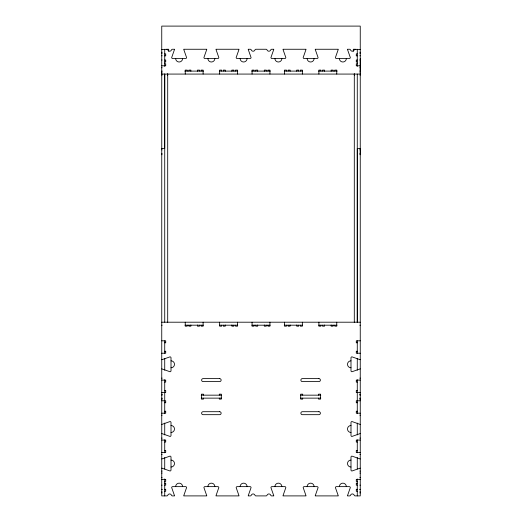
<?xml version="1.0" encoding="UTF-8"?>
<svg xmlns="http://www.w3.org/2000/svg" width="522" height="522" viewBox="0 0 522 522"><rect width="100%" height="100%" fill="white"/><g stroke="black" fill="none" stroke-linecap="round" stroke-linejoin="round"><path stroke-width="0.78" d="M161.748 73.08L161.748 75.064L162.12 75.064M161.748 49.446L168.697 49.257L168.697 51.247M167.699 73.739L167.699 75.064L167.327 75.064M354.301 73.739L354.301 75.064L354.673 75.064M359.88 154.714L360.252 154.714L360.252 26.1L161.748 26.1L161.748 495.9L166.818 495.9A0.992 0.992 0 0 0 167.751 495.241A1.984 1.984 0 0 1 171.497 495.241A0.992 0.992 0 0 0 172.43 495.9L174.524 495.9A0.992 0.992 0 0 0 174.485 495.613L171.686 487.626A0.992 0.992 0 0 1 172.684 486.634L185.584 486.634A0.992 0.992 0 0 1 186.576 487.626L183.783 495.613A0.992 0.992 0 0 0 183.737 495.9L206.764 495.9A0.992 0.992 0 0 0 206.725 495.613L203.932 487.626A0.992 0.992 0 0 1 204.924 486.634L217.824 486.634A0.992 0.992 0 0 1 218.816 487.626L216.023 495.613A0.992 0.992 0 0 0 215.977 495.9L239.004 495.9A0.992 0.992 0 0 0 238.965 495.613L236.172 487.626A0.992 0.992 0 0 1 237.164 486.634L250.064 486.634A0.992 0.992 0 0 1 251.056 487.626L248.263 495.613A0.992 0.992 0 0 0 248.224 495.9L250.312 495.9A0.992 0.992 0 0 0 251.252 495.241A1.984 1.984 0 0 1 254.99 495.241A0.992 0.992 0 0 0 255.93 495.9L266.07 495.9A0.992 0.992 0 0 0 267.01 495.241A1.984 1.984 0 0 1 270.748 495.241A0.992 0.992 0 0 0 271.688 495.9L273.776 495.9A0.992 0.992 0 0 0 273.737 495.613L270.944 487.626A0.992 0.992 0 0 1 271.936 486.634L284.836 486.634A0.992 0.992 0 0 1 285.828 487.626L283.035 495.613A0.992 0.992 0 0 0 282.996 495.9L306.022 495.9A0.992 0.992 0 0 0 305.977 495.613L303.184 487.626A0.992 0.992 0 0 1 304.176 486.634L317.076 486.634A0.992 0.992 0 0 1 318.068 487.626L315.275 495.613A0.992 0.992 0 0 0 315.236 495.9L338.263 495.9A0.992 0.992 0 0 0 338.217 495.613L335.424 487.626A0.992 0.992 0 0 1 336.416 486.634L349.316 486.634A0.992 0.992 0 0 1 350.314 487.626L347.515 495.613A0.992 0.992 0 0 0 347.476 495.9L349.57 495.9A0.992 0.992 0 0 0 350.503 495.241A1.984 1.984 0 0 1 354.249 495.241A0.992 0.992 0 0 0 355.182 495.9L360.252 495.9L360.252 148.516L357.276 148.516L357.276 322.204L357.276 74.072M360.252 58.523L360.252 71.096L359.821 71.096M161.748 52.239L162.12 52.239M359.88 52.239L360.252 52.239M161.748 53.231L162.12 53.231M359.88 53.231L360.252 53.231M164.724 53.89L165.715 53.89L165.715 55.874L164.724 55.874M357.276 53.89L356.285 53.89L356.285 55.874L357.276 55.874M161.748 55.815L162.12 55.756M359.88 55.756L360.252 55.815M161.748 60.01L162.12 60.01M164.724 60.01L165.715 60.01L165.715 61.994L164.724 61.994M357.276 60.01L356.285 60.01L356.285 61.994L357.276 61.994M359.88 60.01L360.252 60.01M164.724 63.814L165.715 63.814L165.715 65.805L161.748 65.805M357.276 63.814L356.285 63.814L356.285 65.805L360.252 65.805M161.748 67.788L162.12 67.788M359.88 67.788L360.252 67.788M161.748 71.096L162.179 71.096M184.814 71.096L203.554 71.096M219.521 71.096L237.778 71.096M251.63 71.096L270.37 71.096M284.222 71.096L302.479 71.096M318.446 71.096L337.186 71.096M161.748 72.088L162.12 72.088M359.88 72.088L360.252 72.088M161.748 74.072L360.252 74.072L360.252 73.556M359.88 75.064L360.252 75.064M161.748 148.516L164.724 148.516L164.724 74.072L164.724 322.204M161.748 149.847L162.12 149.847M359.88 149.847L360.252 149.847M161.748 153.435L162.12 153.435M359.88 153.435L360.252 153.435M161.748 154.714L162.12 154.714M161.748 322.204L360.252 322.204M161.748 325.186L162.179 325.186M184.99 325.186L203.352 325.186M219.521 325.186L237.758 325.186M251.819 325.186L270.181 325.186M284.242 325.186L302.479 325.186M318.648 325.186L337.01 325.186M359.821 325.186L360.252 325.186M161.748 340.814L165.715 340.814L165.715 342.804L164.724 342.804M360.252 340.814L356.285 340.814L356.285 342.804L357.276 342.804M164.724 351.241L165.715 351.241L165.715 353.224L161.748 353.224M357.276 351.241L356.285 351.241L356.285 353.224L360.252 353.224M161.748 378.117L162.12 378.117M359.88 378.117L360.252 378.117M161.748 380.107L165.715 380.107L165.715 382.091L164.724 382.091M360.252 380.107L356.285 380.107L356.285 382.091L357.276 382.091M164.724 390.528L165.715 390.528L165.715 392.511L161.748 392.511M357.276 390.528L356.285 390.528L356.285 392.511L360.252 392.511M161.748 394.162L162.12 394.162M359.88 394.162L360.252 394.162M161.748 394.495L162.12 394.495M359.88 394.495L360.252 394.495M161.748 395.161L162.12 395.161M201.198 395.161L221.55 395.161M300.45 395.161L320.802 395.161M359.88 395.161L360.252 395.161M161.748 398.136L162.12 398.136M201.198 398.136L221.55 398.136M300.45 398.136L320.802 398.136M359.88 398.136L360.252 398.136M161.748 398.795L162.12 398.795M359.88 398.795L360.252 398.795M161.748 399.128L162.12 399.128M359.88 399.128L360.252 399.128M161.748 400.785L165.715 400.785L165.715 402.769L164.724 402.769M360.252 400.785L356.285 400.785L356.285 402.769L357.276 402.769M164.724 411.206L165.715 411.206L165.715 413.189L161.748 413.189M357.276 411.206L356.285 411.206L356.285 413.189L360.252 413.189M161.748 415.173L162.12 415.173M359.88 415.173L360.252 415.173M161.748 438.082L162.12 438.082M359.88 438.082L360.252 438.082M161.748 440.072L165.715 440.072L165.715 442.056L164.724 442.056M360.252 440.072L356.285 440.072L356.285 442.056L357.276 442.056M164.724 450.493L165.715 450.493L165.715 452.476L161.748 452.476M357.276 450.493L356.285 450.493L356.285 452.476L360.252 452.476M161.748 454.46L162.12 454.46M359.88 454.46L360.252 454.46M161.748 471.085L162.12 471.085M359.88 471.085L360.252 471.085M161.748 473.069L162.12 473.069M359.88 473.069L360.252 473.069M161.748 477.376L162.12 477.376M359.88 477.376L360.252 477.376M161.748 479.359L165.715 479.359L165.715 481.343L164.724 481.343M360.252 479.359L356.285 479.359L356.285 481.343L357.276 481.343M164.724 483.163L165.715 483.163L165.715 485.147L164.724 485.147M357.276 483.163L356.285 483.163L356.285 485.147L357.276 485.147M161.748 485.147L162.12 485.147M359.88 485.147L360.252 485.147M161.748 489.284L162.12 489.284M164.724 489.284L165.715 489.284L165.715 491.267L164.724 491.267M357.276 489.284L356.285 489.284L356.285 491.267L357.276 491.267M359.88 489.284L360.252 489.284M161.748 489.408L162.12 489.408M359.88 489.408L360.252 489.408M161.748 491.933L162.12 491.933M359.88 491.933L360.252 491.933M161.748 492.925L162.12 492.925M359.88 492.925L360.252 492.925M360.252 49.446L353.303 49.257L353.303 51.247M354.301 74.072L354.301 322.394M167.699 74.072L167.699 322.394M357.276 49.257L357.276 66.379M357.276 340.814L357.276 353.224M357.276 358.366L357.276 370.222M357.276 379.729L357.276 413.685M357.276 423.074L357.276 434.924M357.276 439.824L357.276 452.848M357.276 457.579L357.276 469.01M357.276 478.987L357.276 495.9M336.762 74.072L336.762 70.105L334.778 70.105L334.778 71.096M336.762 322.204L336.762 326.178L334.778 326.178L334.778 325.186M333.127 71.096L333.127 70.105L331.137 70.105L331.137 71.279M333.127 325.186L333.127 326.178L331.137 326.178L331.137 324.997M324.521 71.279L324.521 70.105L322.537 70.105L322.537 71.096M324.521 324.997L324.521 326.178L322.537 326.178L322.537 325.186M320.88 71.096L320.88 70.105L318.896 70.105L318.896 74.072M320.88 325.186L320.88 326.178L318.896 326.178L318.896 322.204M318.57 395.161L318.57 394.162L320.554 394.162L320.554 399.128L318.57 399.128L318.57 398.136M302.688 395.161L302.688 394.162L300.705 394.162L300.705 399.128L302.688 399.128L302.688 398.136M302.355 74.072L302.355 70.105L300.372 70.105L300.372 71.096M302.355 322.204L302.355 326.178L300.372 326.178L300.372 325.186M298.714 71.096L298.714 70.105L296.731 70.105L296.731 71.279M298.714 325.186L298.714 326.178L296.731 326.178L296.731 324.997M290.115 71.279L290.115 70.105L288.131 70.105L288.131 71.096M290.115 324.997L290.115 326.178L288.131 326.178L288.131 325.186M286.474 71.096L286.474 70.105L284.49 70.105L284.49 74.072M286.474 325.186L286.474 326.178L284.49 326.178L284.49 322.204M269.933 74.072L269.933 70.105L267.949 70.105L267.949 71.096M269.933 322.204L269.933 326.178L267.949 326.178L267.949 325.186M266.292 71.096L266.292 70.105L264.308 70.105L264.308 71.279M266.292 325.186L266.292 326.178L264.308 326.178L264.308 324.997M257.692 71.279L257.692 70.105L255.708 70.105L255.708 71.096M257.692 324.997L257.692 326.178L255.708 326.178L255.708 325.186M254.051 71.096L254.051 70.105L252.067 70.105L252.067 74.072M254.051 325.186L254.051 326.178L252.067 326.178L252.067 322.204M237.51 74.072L237.51 70.105L235.526 70.105L235.526 71.096M237.51 322.204L237.51 326.178L235.526 326.178L235.526 325.186M233.869 71.096L233.869 70.105L231.885 70.105L231.885 71.279M233.869 325.186L233.869 326.178L231.885 326.178L231.885 324.997M225.269 71.279L225.269 70.105L223.285 70.105L223.285 71.096M225.269 324.997L225.269 326.178L223.285 326.178L223.285 325.186M221.628 71.096L221.628 70.105L219.645 70.105L219.645 74.072M221.628 325.186L221.628 326.178L219.645 326.178L219.645 322.204M219.312 395.161L219.312 394.162L221.295 394.162L221.295 399.128L219.312 399.128L219.312 398.136M203.43 395.161L203.43 394.162L201.446 394.162L201.446 399.128L203.43 399.128L203.43 398.136M203.104 74.072L203.104 70.105L201.12 70.105L201.12 71.096M203.104 322.204L203.104 326.178L201.12 326.178L201.12 325.186M199.463 71.096L199.463 70.105L197.479 70.105L197.479 71.279M199.463 325.186L199.463 326.178L197.479 326.178L197.479 324.997M190.863 71.279L190.863 70.105L188.873 70.105L188.873 71.096M190.863 324.997L190.863 326.178L188.873 326.178L188.873 325.186M187.222 71.096L187.222 70.105L185.238 70.105L185.238 74.072M187.222 325.186L187.222 326.178L185.238 326.178L185.238 322.204M164.724 49.257L164.724 66.379M164.724 340.814L164.724 353.224M164.724 358.366L164.724 370.222M164.724 379.729L164.724 413.685M164.724 423.074L164.724 434.924M164.724 439.824L164.724 452.848M164.724 457.579L164.724 469.01M164.724 478.987L164.724 495.9M274.911 486.634A3.471 3.471 0 0 1 278.389 483.163A3.471 3.471 0 0 1 281.86 486.634M240.14 486.634A3.471 3.471 0 0 1 243.611 483.163A3.471 3.471 0 0 1 247.089 486.634M207.9 486.634A3.471 3.471 0 0 1 211.371 483.163A3.471 3.471 0 0 1 214.849 486.634M175.66 486.634A3.471 3.471 0 0 1 179.131 483.163A3.471 3.471 0 0 1 182.609 486.634M339.391 486.634A3.471 3.471 0 0 1 342.869 483.163A3.471 3.471 0 0 1 346.34 486.634M307.151 486.634A3.471 3.471 0 0 1 310.629 483.163A3.471 3.471 0 0 1 314.1 486.634M161.748 359.691A0.992 0.992 0 0 0 162.029 359.651L170.015 356.852A0.992 0.992 0 0 1 171.007 357.844L171.007 370.75A0.992 0.992 0 0 1 170.015 371.742L162.029 368.95A0.992 0.992 0 0 0 161.748 368.904M360.252 359.691A0.992 0.992 0 0 1 359.971 359.651L351.985 356.852A0.992 0.992 0 0 0 350.993 357.844L350.993 370.75A0.992 0.992 0 0 0 351.985 371.742L359.971 368.95A0.992 0.992 0 0 1 360.252 368.904M350.993 367.775A3.471 3.471 0 0 1 347.515 364.297A3.471 3.471 0 0 1 350.993 360.826M171.007 360.826A3.471 3.471 0 0 1 174.485 364.297A3.471 3.471 0 0 1 171.007 367.775M360.252 433.599A0.992 0.992 0 0 0 359.971 433.645L351.985 436.438A0.992 0.992 0 0 1 350.993 435.446L350.993 422.546A0.992 0.992 0 0 1 351.985 421.548L359.971 424.347A0.992 0.992 0 0 0 360.252 424.386M360.252 458.942A0.992 0.992 0 0 1 359.971 458.903L351.985 456.111A0.992 0.992 0 0 0 350.993 457.102L350.993 470.002A0.992 0.992 0 0 0 351.985 470.994L359.971 468.201A0.992 0.992 0 0 1 360.252 468.162M350.993 467.027A3.471 3.471 0 0 1 347.515 463.549A3.471 3.471 0 0 1 350.993 460.078M161.748 468.162A0.992 0.992 0 0 1 162.029 468.201L170.015 470.994A0.992 0.992 0 0 0 171.007 470.002L171.007 457.102A0.992 0.992 0 0 0 170.015 456.111L162.029 458.903A0.992 0.992 0 0 1 161.748 458.942M171.007 460.078A3.471 3.471 0 0 1 174.485 463.549A3.471 3.471 0 0 1 171.007 467.027M161.748 433.599A0.992 0.992 0 0 1 162.029 433.645L170.015 436.438A0.992 0.992 0 0 0 171.007 435.446L171.007 422.546A0.992 0.992 0 0 0 170.015 421.548L162.029 424.347A0.992 0.992 0 0 1 161.748 424.386M171.007 425.521A3.471 3.471 0 0 1 174.485 428.993A3.471 3.471 0 0 1 171.007 432.47M350.993 432.47A3.471 3.471 0 0 1 347.515 428.993A3.471 3.471 0 0 1 350.993 425.521M281.86 58.523A3.471 3.471 0 0 1 278.389 61.994A3.471 3.471 0 0 1 274.911 58.523M314.1 58.523A3.471 3.471 0 0 1 310.629 61.994A3.471 3.471 0 0 1 307.151 58.523M346.34 58.523A3.471 3.471 0 0 1 342.869 61.994A3.471 3.471 0 0 1 339.391 58.523M355.182 49.257A0.992 0.992 0 0 0 354.249 49.923A1.984 1.984 0 0 1 350.503 49.923A0.992 0.992 0 0 0 349.57 49.257L347.476 49.257A0.992 0.992 0 0 0 347.515 49.544L350.314 57.531A0.992 0.992 0 0 1 349.316 58.523L336.416 58.523A0.992 0.992 0 0 1 335.424 57.531L338.217 49.544A0.992 0.992 0 0 0 338.263 49.257L315.236 49.257A0.992 0.992 0 0 0 315.275 49.544L318.068 57.531A0.992 0.992 0 0 1 317.076 58.523L304.176 58.523A0.992 0.992 0 0 1 303.184 57.531L305.977 49.544A0.992 0.992 0 0 0 306.022 49.257L282.996 49.257A0.992 0.992 0 0 0 283.035 49.544L285.828 57.531A0.992 0.992 0 0 1 284.836 58.523L271.936 58.523A0.992 0.992 0 0 1 270.944 57.531L273.737 49.544A0.992 0.992 0 0 0 273.776 49.257L271.688 49.257A0.992 0.992 0 0 0 270.748 49.923A1.984 1.984 0 0 1 267.01 49.923A0.992 0.992 0 0 0 266.07 49.257L255.93 49.257A0.992 0.992 0 0 0 254.99 49.923A1.984 1.984 0 0 1 251.252 49.923A0.992 0.992 0 0 0 250.312 49.257L248.224 49.257A0.992 0.992 0 0 0 248.263 49.544L251.056 57.531A0.992 0.992 0 0 1 250.064 58.523L237.164 58.523A0.992 0.992 0 0 1 236.172 57.531L238.965 49.544A0.992 0.992 0 0 0 239.004 49.257L215.977 49.257A0.992 0.992 0 0 0 216.023 49.544L218.816 57.531A0.992 0.992 0 0 1 217.824 58.523L204.924 58.523A0.992 0.992 0 0 1 203.932 57.531L206.725 49.544A0.992 0.992 0 0 0 206.764 49.257L183.737 49.257A0.992 0.992 0 0 0 183.783 49.544L186.576 57.531A0.992 0.992 0 0 1 185.584 58.523L172.684 58.523A0.992 0.992 0 0 1 171.686 57.531L174.485 49.544A0.992 0.992 0 0 0 174.524 49.257L172.43 49.257A0.992 0.992 0 0 0 171.497 49.923A1.984 1.984 0 0 1 167.751 49.923A0.992 0.992 0 0 0 166.818 49.257M182.609 58.523A3.471 3.471 0 0 1 179.131 61.994A3.471 3.471 0 0 1 175.66 58.523M214.849 58.523A3.471 3.471 0 0 1 211.371 61.994A3.471 3.471 0 0 1 207.9 58.523M247.089 58.523A3.471 3.471 0 0 1 243.611 61.994A3.471 3.471 0 0 1 240.14 58.523M219.645 378.613L203.104 378.613A1.488 1.488 0 0 0 201.616 380.107A1.488 1.488 0 0 0 203.104 381.595L219.645 381.595A1.488 1.488 0 0 0 221.132 380.107A1.488 1.488 0 0 0 219.645 378.613M318.896 378.613L302.355 378.613A1.488 1.488 0 0 0 300.868 380.107A1.488 1.488 0 0 0 302.355 381.595L318.896 381.595A1.488 1.488 0 0 0 320.384 380.107A1.488 1.488 0 0 0 318.896 378.613M219.645 411.701L203.104 411.701A1.488 1.488 0 0 0 201.616 413.189A1.488 1.488 0 0 0 203.104 414.677L219.645 414.677A1.488 1.488 0 0 0 221.132 413.189A1.488 1.488 0 0 0 219.645 411.701M318.896 411.701L302.355 411.701A1.488 1.488 0 0 0 300.868 413.189A1.488 1.488 0 0 0 302.355 414.677L318.896 414.677A1.488 1.488 0 0 0 320.384 413.189A1.488 1.488 0 0 0 318.896 411.701"/></g></svg>
